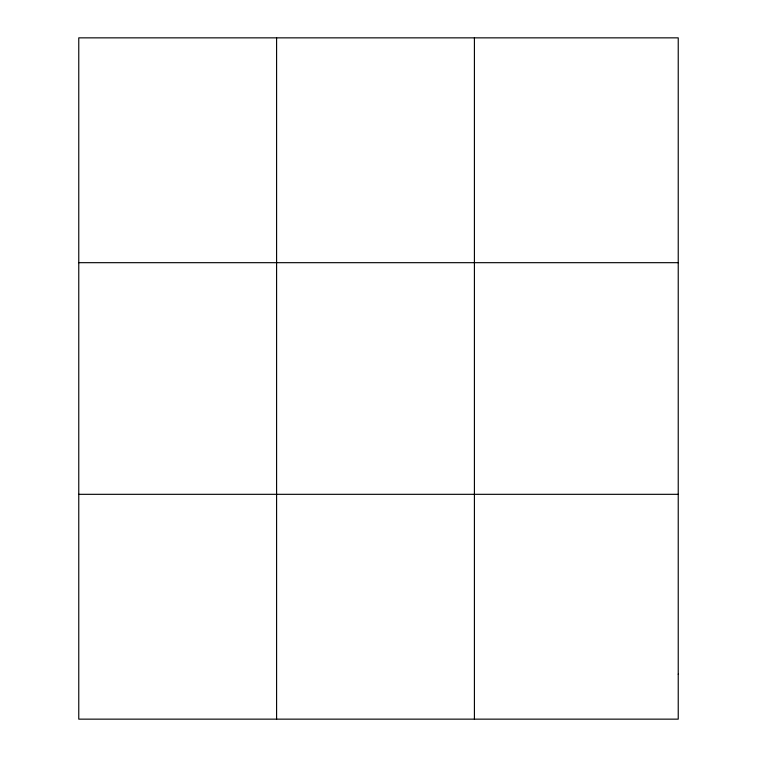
<?xml version="1.0" encoding="UTF-8"?>
<svg xmlns="http://www.w3.org/2000/svg" width="757" height="757" viewBox="0 0 757 757"><rect width="100%" height="100%" fill="white"/><g stroke="black" fill="none" stroke-linecap="round" stroke-linejoin="round"><path stroke-width="1.14" d="M276.589 719.15L276.589 37.85M474.412 719.15L474.412 37.85M78.766 262.679L678.234 262.679M78.766 494.321L678.234 494.321M678.234 674.184L678.234 719.15L78.766 719.15L78.766 37.85L678.234 37.85L678.234 674.184"/></g></svg>
